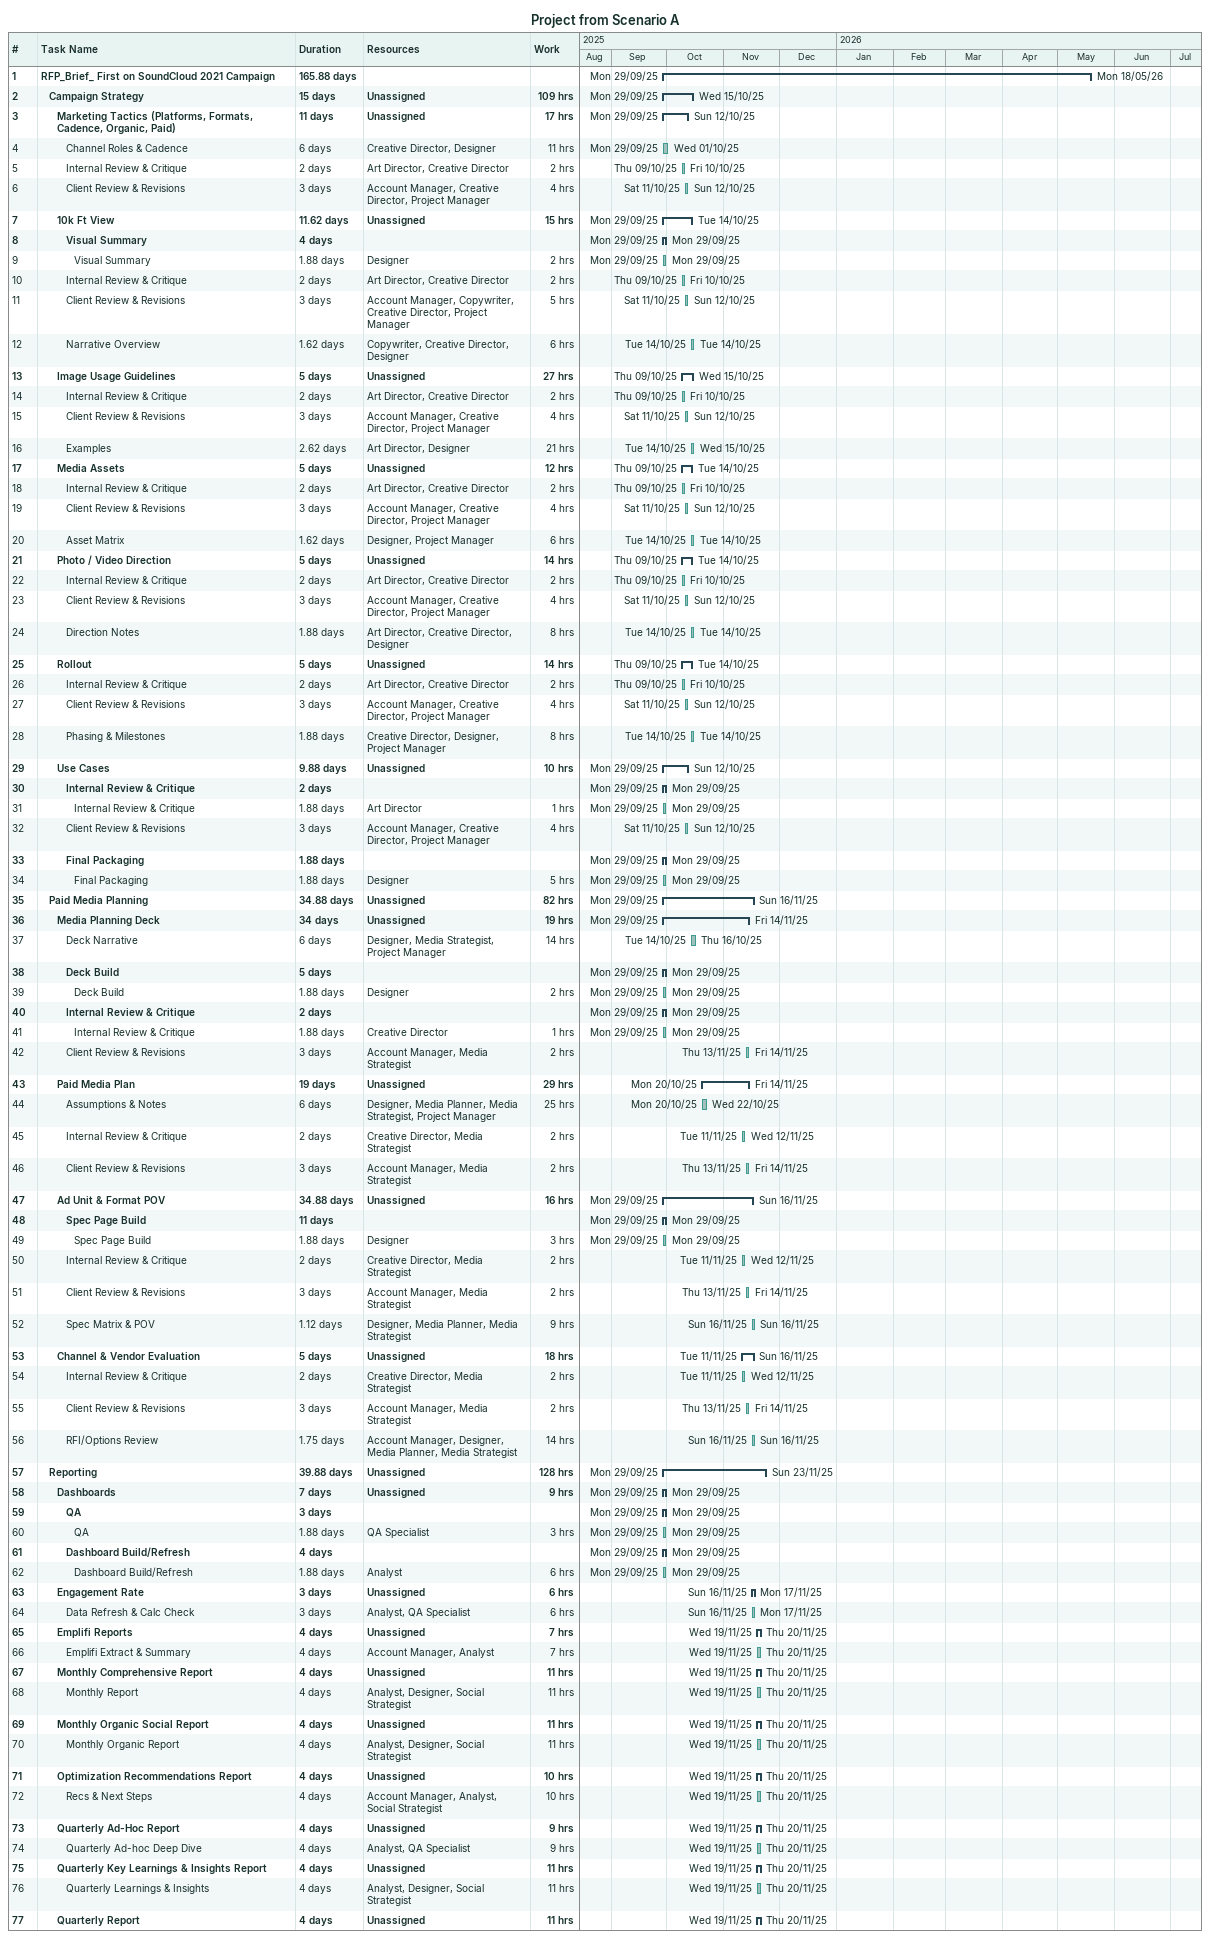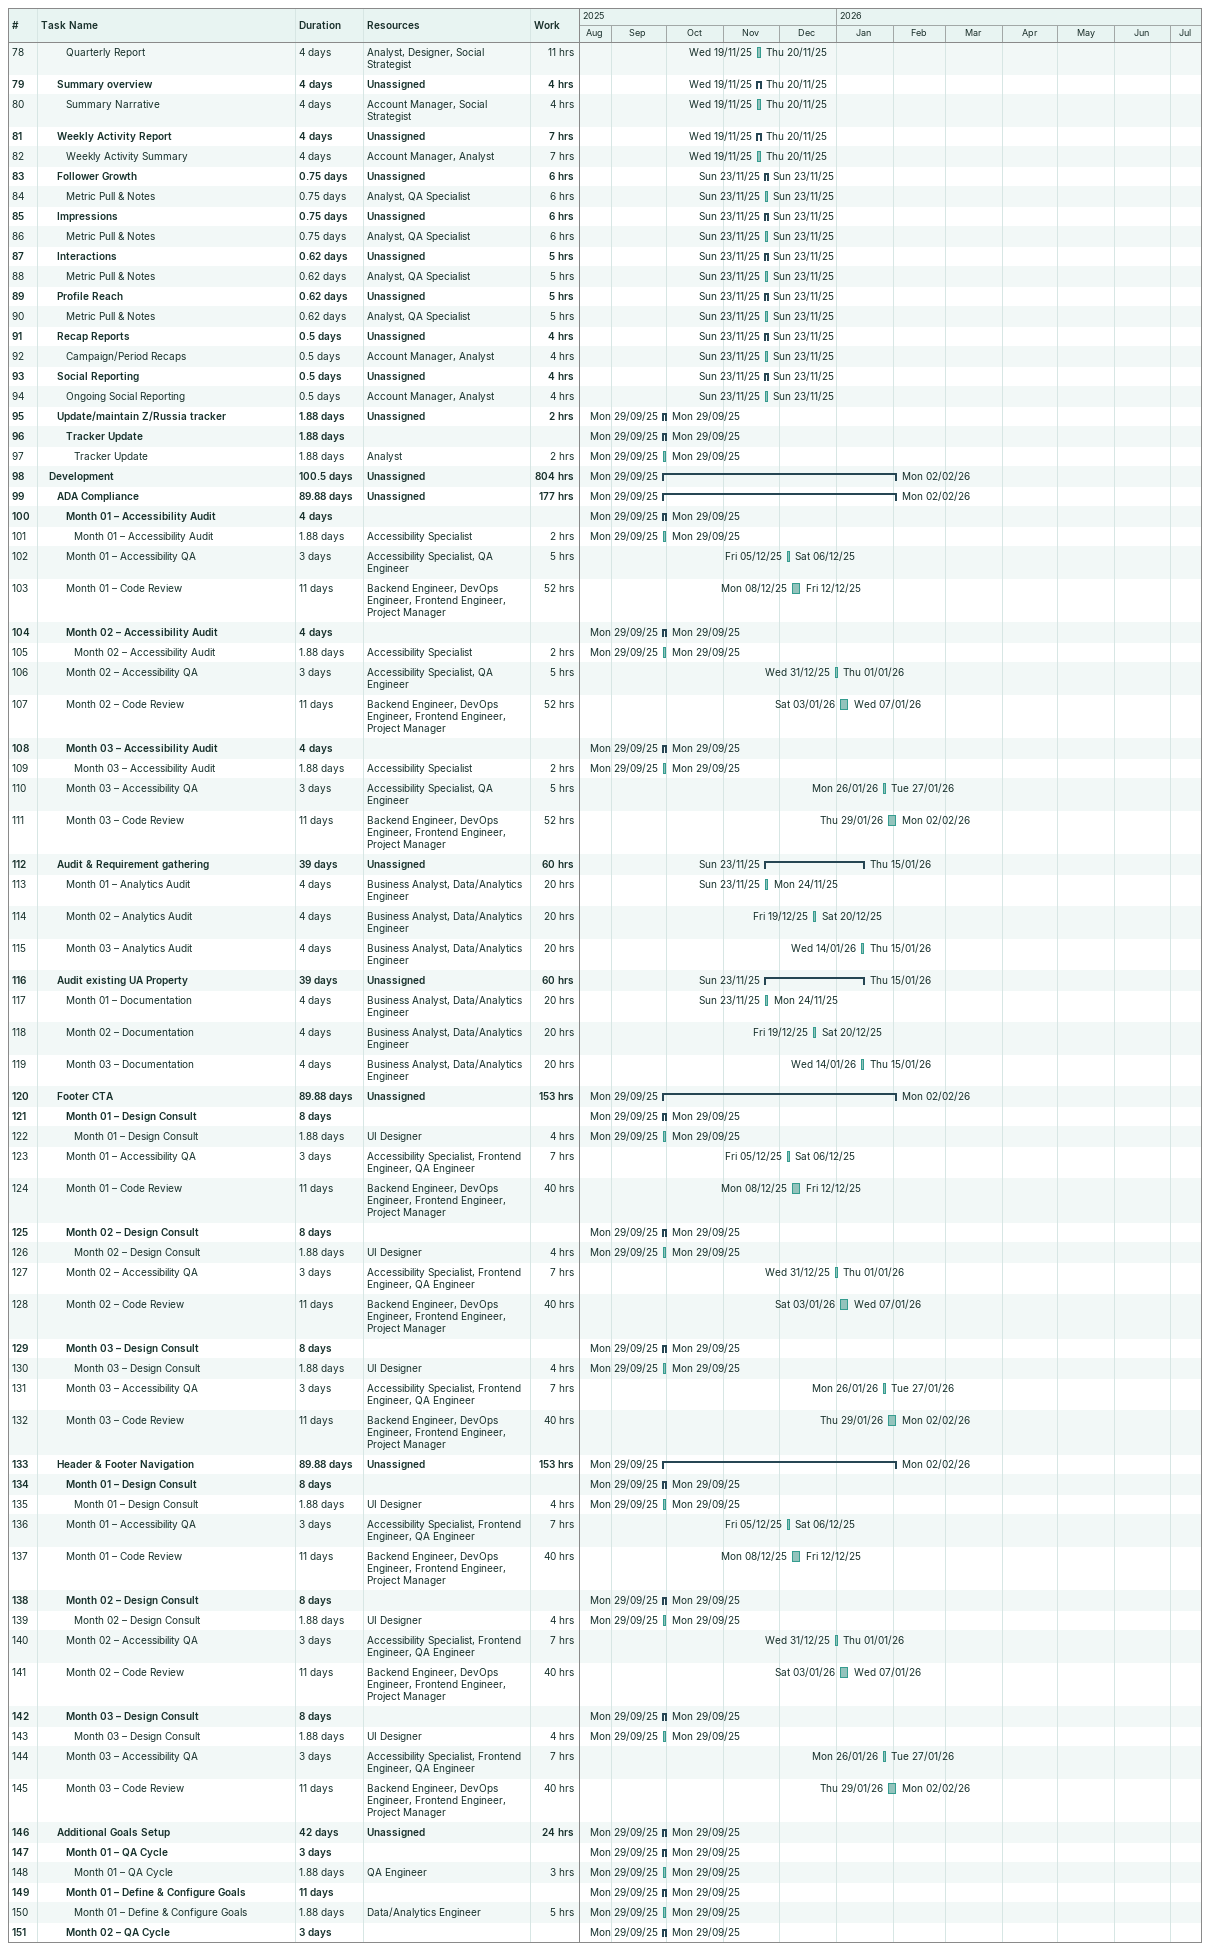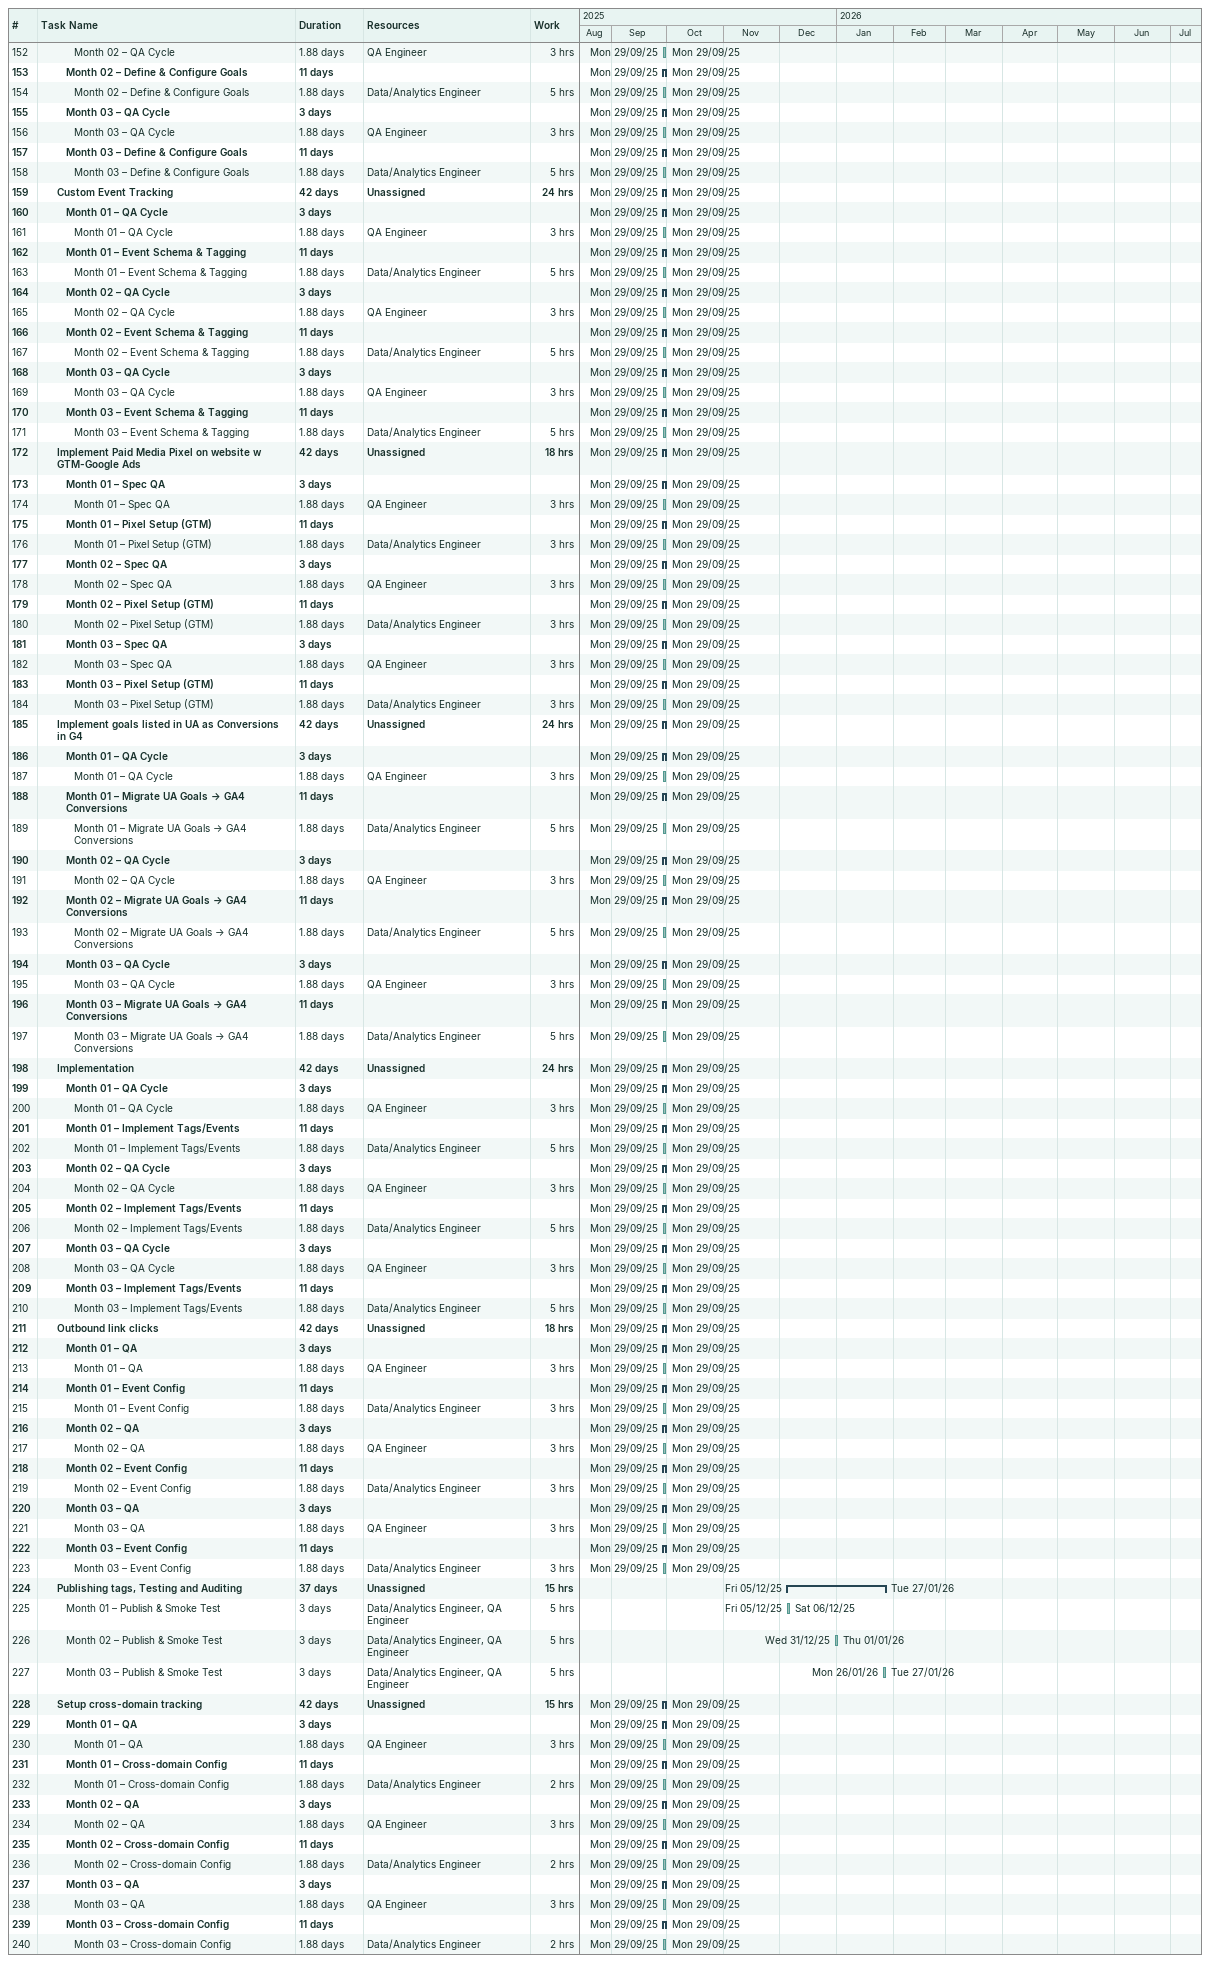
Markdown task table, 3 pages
Project from Scenario A

| ID | Level | Task | Duration | Start | Finish | Resources | Work (h) |
|---|---|---|---|---|---|---|---|
| 1 | 1 | **RFP_Brief_ First on SoundCloud 2021 Campaign** | 165.88d | 2025-09-29 | 2026-05-18 |  |  |
| 2 | 2 | **Campaign Strategy** | 15d | 2025-09-29 | 2025-10-15 | Unassigned | 109 |
| 3 | 3 | **Marketing Tactics (Platforms, Formats, Cadence, Organic, Paid)** | 11d | 2025-09-29 | 2025-10-12 | Unassigned | 17 |
| 4 | 4 | Channel Roles & Cadence | 6d | 2025-09-29 | 2025-10-01 | Creative Director, Designer | 11 |
| 5 | 4 | Internal Review & Critique | 2d | 2025-10-09 | 2025-10-10 | Art Director, Creative Director | 2 |
| 6 | 4 | Client Review & Revisions | 3d | 2025-10-11 | 2025-10-12 | Account Manager, Creative Director, Project Manager | 4 |
| 7 | 3 | **10k Ft View** | 11.62d | 2025-09-29 | 2025-10-14 | Unassigned | 15 |
| 8 | 4 | **Visual Summary** | 4d | 2025-09-29 | 2025-09-29 |  |  |
| 9 | 5 | Visual Summary | 1.88d | 2025-09-29 | 2025-09-29 | Designer | 2 |
| 10 | 4 | Internal Review & Critique | 2d | 2025-10-09 | 2025-10-10 | Art Director, Creative Director | 2 |
| 11 | 4 | Client Review & Revisions | 3d | 2025-10-11 | 2025-10-12 | Account Manager, Copywriter, Creative Director, Project Manager | 5 |
| 12 | 4 | Narrative Overview | 1.62d | 2025-10-14 | 2025-10-14 | Copywriter, Creative Director, Designer | 6 |
| 13 | 3 | **Image Usage Guidelines** | 5d | 2025-10-09 | 2025-10-15 | Unassigned | 27 |
| 14 | 4 | Internal Review & Critique | 2d | 2025-10-09 | 2025-10-10 | Art Director, Creative Director | 2 |
| 15 | 4 | Client Review & Revisions | 3d | 2025-10-11 | 2025-10-12 | Account Manager, Creative Director, Project Manager | 4 |
| 16 | 4 | Examples | 2.62d | 2025-10-14 | 2025-10-15 | Art Director, Designer | 21 |
| 17 | 3 | **Media Assets** | 5d | 2025-10-09 | 2025-10-14 | Unassigned | 12 |
| 18 | 4 | Internal Review & Critique | 2d | 2025-10-09 | 2025-10-10 | Art Director, Creative Director | 2 |
| 19 | 4 | Client Review & Revisions | 3d | 2025-10-11 | 2025-10-12 | Account Manager, Creative Director, Project Manager | 4 |
| 20 | 4 | Asset Matrix | 1.62d | 2025-10-14 | 2025-10-14 | Designer, Project Manager | 6 |
| 21 | 3 | **Photo / Video Direction** | 5d | 2025-10-09 | 2025-10-14 | Unassigned | 14 |
| 22 | 4 | Internal Review & Critique | 2d | 2025-10-09 | 2025-10-10 | Art Director, Creative Director | 2 |
| 23 | 4 | Client Review & Revisions | 3d | 2025-10-11 | 2025-10-12 | Account Manager, Creative Director, Project Manager | 4 |
| 24 | 4 | Direction Notes | 1.88d | 2025-10-14 | 2025-10-14 | Art Director, Creative Director, Designer | 8 |
| 25 | 3 | **Rollout** | 5d | 2025-10-09 | 2025-10-14 | Unassigned | 14 |
| 26 | 4 | Internal Review & Critique | 2d | 2025-10-09 | 2025-10-10 | Art Director, Creative Director | 2 |
| 27 | 4 | Client Review & Revisions | 3d | 2025-10-11 | 2025-10-12 | Account Manager, Creative Director, Project Manager | 4 |
| 28 | 4 | Phasing & Milestones | 1.88d | 2025-10-14 | 2025-10-14 | Creative Director, Designer, Project Manager | 8 |
| 29 | 3 | **Use Cases** | 9.88d | 2025-09-29 | 2025-10-12 | Unassigned | 10 |
| 30 | 4 | **Internal Review & Critique** | 2d | 2025-09-29 | 2025-09-29 |  |  |
| 31 | 5 | Internal Review & Critique | 1.88d | 2025-09-29 | 2025-09-29 | Art Director | 1 |
| 32 | 4 | Client Review & Revisions | 3d | 2025-10-11 | 2025-10-12 | Account Manager, Creative Director, Project Manager | 4 |
| 33 | 4 | **Final Packaging** | 1.88d | 2025-09-29 | 2025-09-29 |  |  |
| 34 | 5 | Final Packaging | 1.88d | 2025-09-29 | 2025-09-29 | Designer | 5 |
| 35 | 2 | **Paid Media Planning** | 34.88d | 2025-09-29 | 2025-11-16 | Unassigned | 82 |
| 36 | 3 | **Media Planning Deck** | 34d | 2025-09-29 | 2025-11-14 | Unassigned | 19 |
| 37 | 4 | Deck Narrative | 6d | 2025-10-14 | 2025-10-16 | Designer, Media Strategist, Project Manager | 14 |
| 38 | 4 | **Deck Build** | 5d | 2025-09-29 | 2025-09-29 |  |  |
| 39 | 5 | Deck Build | 1.88d | 2025-09-29 | 2025-09-29 | Designer | 2 |
| 40 | 4 | **Internal Review & Critique** | 2d | 2025-09-29 | 2025-09-29 |  |  |
| 41 | 5 | Internal Review & Critique | 1.88d | 2025-09-29 | 2025-09-29 | Creative Director | 1 |
| 42 | 4 | Client Review & Revisions | 3d | 2025-11-13 | 2025-11-14 | Account Manager, Media Strategist | 2 |
| 43 | 3 | **Paid Media Plan** | 19d | 2025-10-20 | 2025-11-14 | Unassigned | 29 |
| 44 | 4 | Assumptions & Notes | 6d | 2025-10-20 | 2025-10-22 | Designer, Media Planner, Media Strategist, Project Manager | 25 |
| 45 | 4 | Internal Review & Critique | 2d | 2025-11-11 | 2025-11-12 | Creative Director, Media Strategist | 2 |
| 46 | 4 | Client Review & Revisions | 3d | 2025-11-13 | 2025-11-14 | Account Manager, Media Strategist | 2 |
| 47 | 3 | **Ad Unit & Format POV** | 34.88d | 2025-09-29 | 2025-11-16 | Unassigned | 16 |
| 48 | 4 | **Spec Page Build** | 11d | 2025-09-29 | 2025-09-29 |  |  |
| 49 | 5 | Spec Page Build | 1.88d | 2025-09-29 | 2025-09-29 | Designer | 3 |
| 50 | 4 | Internal Review & Critique | 2d | 2025-11-11 | 2025-11-12 | Creative Director, Media Strategist | 2 |
| 51 | 4 | Client Review & Revisions | 3d | 2025-11-13 | 2025-11-14 | Account Manager, Media Strategist | 2 |
| 52 | 4 | Spec Matrix & POV | 1.12d | 2025-11-16 | 2025-11-16 | Designer, Media Planner, Media Strategist | 9 |
| 53 | 3 | **Channel & Vendor Evaluation** | 5d | 2025-11-11 | 2025-11-16 | Unassigned | 18 |
| 54 | 4 | Internal Review & Critique | 2d | 2025-11-11 | 2025-11-12 | Creative Director, Media Strategist | 2 |
| 55 | 4 | Client Review & Revisions | 3d | 2025-11-13 | 2025-11-14 | Account Manager, Media Strategist | 2 |
| 56 | 4 | RFI/Options Review | 1.75d | 2025-11-16 | 2025-11-16 | Account Manager, Designer, Media Planner, Media Strategist | 14 |
| 57 | 2 | **Reporting** | 39.88d | 2025-09-29 | 2025-11-23 | Unassigned | 128 |
| 58 | 3 | **Dashboards** | 7d | 2025-09-29 | 2025-09-29 | Unassigned | 9 |
| 59 | 4 | **QA** | 3d | 2025-09-29 | 2025-09-29 |  |  |
| 60 | 5 | QA | 1.88d | 2025-09-29 | 2025-09-29 | QA Specialist | 3 |
| 61 | 4 | **Dashboard Build/Refresh** | 4d | 2025-09-29 | 2025-09-29 |  |  |
| 62 | 5 | Dashboard Build/Refresh | 1.88d | 2025-09-29 | 2025-09-29 | Analyst | 6 |
| 63 | 3 | **Engagement Rate** | 3d | 2025-11-16 | 2025-11-17 | Unassigned | 6 |
| 64 | 4 | Data Refresh & Calc Check | 3d | 2025-11-16 | 2025-11-17 | Analyst, QA Specialist | 6 |
| 65 | 3 | **Emplifi Reports** | 4d | 2025-11-19 | 2025-11-20 | Unassigned | 7 |
| 66 | 4 | Emplifi Extract & Summary | 4d | 2025-11-19 | 2025-11-20 | Account Manager, Analyst | 7 |
| 67 | 3 | **Monthly Comprehensive Report** | 4d | 2025-11-19 | 2025-11-20 | Unassigned | 11 |
| 68 | 4 | Monthly Report | 4d | 2025-11-19 | 2025-11-20 | Analyst, Designer, Social Strategist | 11 |
| 69 | 3 | **Monthly Organic Social Report** | 4d | 2025-11-19 | 2025-11-20 | Unassigned | 11 |
| 70 | 4 | Monthly Organic Report | 4d | 2025-11-19 | 2025-11-20 | Analyst, Designer, Social Strategist | 11 |
| 71 | 3 | **Optimization Recommendations Report** | 4d | 2025-11-19 | 2025-11-20 | Unassigned | 10 |
| 72 | 4 | Recs & Next Steps | 4d | 2025-11-19 | 2025-11-20 | Account Manager, Analyst, Social Strategist | 10 |
| 73 | 3 | **Quarterly Ad-Hoc Report** | 4d | 2025-11-19 | 2025-11-20 | Unassigned | 9 |
| 74 | 4 | Quarterly Ad-hoc Deep Dive | 4d | 2025-11-19 | 2025-11-20 | Analyst, QA Specialist | 9 |
| 75 | 3 | **Quarterly Key Learnings & Insights Report** | 4d | 2025-11-19 | 2025-11-20 | Unassigned | 11 |
| 76 | 4 | Quarterly Learnings & Insights | 4d | 2025-11-19 | 2025-11-20 | Analyst, Designer, Social Strategist | 11 |
| 77 | 3 | **Quarterly Report** | 4d | 2025-11-19 | 2025-11-20 | Unassigned | 11 |
| 78 | 4 | Quarterly Report | 4d | 2025-11-19 | 2025-11-20 | Analyst, Designer, Social Strategist | 11 |
| 79 | 3 | **Summary overview** | 4d | 2025-11-19 | 2025-11-20 | Unassigned | 4 |
| 80 | 4 | Summary Narrative | 4d | 2025-11-19 | 2025-11-20 | Account Manager, Social Strategist | 4 |
| 81 | 3 | **Weekly Activity Report** | 4d | 2025-11-19 | 2025-11-20 | Unassigned | 7 |
| 82 | 4 | Weekly Activity Summary | 4d | 2025-11-19 | 2025-11-20 | Account Manager, Analyst | 7 |
| 83 | 3 | **Follower Growth** | 0.75d | 2025-11-23 | 2025-11-23 | Unassigned | 6 |
| 84 | 4 | Metric Pull & Notes | 0.75d | 2025-11-23 | 2025-11-23 | Analyst, QA Specialist | 6 |
| 85 | 3 | **Impressions** | 0.75d | 2025-11-23 | 2025-11-23 | Unassigned | 6 |
| 86 | 4 | Metric Pull & Notes | 0.75d | 2025-11-23 | 2025-11-23 | Analyst, QA Specialist | 6 |
| 87 | 3 | **Interactions** | 0.62d | 2025-11-23 | 2025-11-23 | Unassigned | 5 |
| 88 | 4 | Metric Pull & Notes | 0.62d | 2025-11-23 | 2025-11-23 | Analyst, QA Specialist | 5 |
| 89 | 3 | **Profile Reach** | 0.62d | 2025-11-23 | 2025-11-23 | Unassigned | 5 |
| 90 | 4 | Metric Pull & Notes | 0.62d | 2025-11-23 | 2025-11-23 | Analyst, QA Specialist | 5 |
| 91 | 3 | **Recap Reports** | 0.5d | 2025-11-23 | 2025-11-23 | Unassigned | 4 |
| 92 | 4 | Campaign/Period Recaps | 0.5d | 2025-11-23 | 2025-11-23 | Account Manager, Analyst | 4 |
| 93 | 3 | **Social Reporting** | 0.5d | 2025-11-23 | 2025-11-23 | Unassigned | 4 |
| 94 | 4 | Ongoing Social Reporting | 0.5d | 2025-11-23 | 2025-11-23 | Account Manager, Analyst | 4 |
| 95 | 3 | **Update/maintain Z/Russia tracker** | 1.88d | 2025-09-29 | 2025-09-29 | Unassigned | 2 |
| 96 | 4 | **Tracker Update** | 1.88d | 2025-09-29 | 2025-09-29 |  |  |
| 97 | 5 | Tracker Update | 1.88d | 2025-09-29 | 2025-09-29 | Analyst | 2 |
| 98 | 2 | **Development** | 100.5d | 2025-09-29 | 2026-02-02 | Unassigned | 804 |
| 99 | 3 | **ADA Compliance** | 89.88d | 2025-09-29 | 2026-02-02 | Unassigned | 177 |
| 100 | 4 | **Month 01 – Accessibility Audit** | 4d | 2025-09-29 | 2025-09-29 |  |  |
| 101 | 5 | Month 01 – Accessibility Audit | 1.88d | 2025-09-29 | 2025-09-29 | Accessibility Specialist | 2 |
| 102 | 4 | Month 01 – Accessibility QA | 3d | 2025-12-05 | 2025-12-06 | Accessibility Specialist, QA Engineer | 5 |
| 103 | 4 | Month 01 – Code Review | 11d | 2025-12-08 | 2025-12-12 | Backend Engineer, DevOps Engineer, Frontend Engineer, Project Manager | 52 |
| 104 | 4 | **Month 02 – Accessibility Audit** | 4d | 2025-09-29 | 2025-09-29 |  |  |
| 105 | 5 | Month 02 – Accessibility Audit | 1.88d | 2025-09-29 | 2025-09-29 | Accessibility Specialist | 2 |
| 106 | 4 | Month 02 – Accessibility QA | 3d | 2025-12-31 | 2026-01-01 | Accessibility Specialist, QA Engineer | 5 |
| 107 | 4 | Month 02 – Code Review | 11d | 2026-01-03 | 2026-01-07 | Backend Engineer, DevOps Engineer, Frontend Engineer, Project Manager | 52 |
| 108 | 4 | **Month 03 – Accessibility Audit** | 4d | 2025-09-29 | 2025-09-29 |  |  |
| 109 | 5 | Month 03 – Accessibility Audit | 1.88d | 2025-09-29 | 2025-09-29 | Accessibility Specialist | 2 |
| 110 | 4 | Month 03 – Accessibility QA | 3d | 2026-01-26 | 2026-01-27 | Accessibility Specialist, QA Engineer | 5 |
| 111 | 4 | Month 03 – Code Review | 11d | 2026-01-29 | 2026-02-02 | Backend Engineer, DevOps Engineer, Frontend Engineer, Project Manager | 52 |
| 112 | 3 | **Audit & Requirement gathering** | 39d | 2025-11-23 | 2026-01-15 | Unassigned | 60 |
| 113 | 4 | Month 01 – Analytics Audit | 4d | 2025-11-23 | 2025-11-24 | Business Analyst, Data/Analytics Engineer | 20 |
| 114 | 4 | Month 02 – Analytics Audit | 4d | 2025-12-19 | 2025-12-20 | Business Analyst, Data/Analytics Engineer | 20 |
| 115 | 4 | Month 03 – Analytics Audit | 4d | 2026-01-14 | 2026-01-15 | Business Analyst, Data/Analytics Engineer | 20 |
| 116 | 3 | **Audit existing UA Property** | 39d | 2025-11-23 | 2026-01-15 | Unassigned | 60 |
| 117 | 4 | Month 01 – Documentation | 4d | 2025-11-23 | 2025-11-24 | Business Analyst, Data/Analytics Engineer | 20 |
| 118 | 4 | Month 02 – Documentation | 4d | 2025-12-19 | 2025-12-20 | Business Analyst, Data/Analytics Engineer | 20 |
| 119 | 4 | Month 03 – Documentation | 4d | 2026-01-14 | 2026-01-15 | Business Analyst, Data/Analytics Engineer | 20 |
| 120 | 3 | **Footer CTA** | 89.88d | 2025-09-29 | 2026-02-02 | Unassigned | 153 |
| 121 | 4 | **Month 01 – Design Consult** | 8d | 2025-09-29 | 2025-09-29 |  |  |
| 122 | 5 | Month 01 – Design Consult | 1.88d | 2025-09-29 | 2025-09-29 | UI Designer | 4 |
| 123 | 4 | Month 01 – Accessibility QA | 3d | 2025-12-05 | 2025-12-06 | Accessibility Specialist, Frontend Engineer, QA Engineer | 7 |
| 124 | 4 | Month 01 – Code Review | 11d | 2025-12-08 | 2025-12-12 | Backend Engineer, DevOps Engineer, Frontend Engineer, Project Manager | 40 |
| 125 | 4 | **Month 02 – Design Consult** | 8d | 2025-09-29 | 2025-09-29 |  |  |
| 126 | 5 | Month 02 – Design Consult | 1.88d | 2025-09-29 | 2025-09-29 | UI Designer | 4 |
| 127 | 4 | Month 02 – Accessibility QA | 3d | 2025-12-31 | 2026-01-01 | Accessibility Specialist, Frontend Engineer, QA Engineer | 7 |
| 128 | 4 | Month 02 – Code Review | 11d | 2026-01-03 | 2026-01-07 | Backend Engineer, DevOps Engineer, Frontend Engineer, Project Manager | 40 |
| 129 | 4 | **Month 03 – Design Consult** | 8d | 2025-09-29 | 2025-09-29 |  |  |
| 130 | 5 | Month 03 – Design Consult | 1.88d | 2025-09-29 | 2025-09-29 | UI Designer | 4 |
| 131 | 4 | Month 03 – Accessibility QA | 3d | 2026-01-26 | 2026-01-27 | Accessibility Specialist, Frontend Engineer, QA Engineer | 7 |
| 132 | 4 | Month 03 – Code Review | 11d | 2026-01-29 | 2026-02-02 | Backend Engineer, DevOps Engineer, Frontend Engineer, Project Manager | 40 |
| 133 | 3 | **Header & Footer Navigation** | 89.88d | 2025-09-29 | 2026-02-02 | Unassigned | 153 |
| 134 | 4 | **Month 01 – Design Consult** | 8d | 2025-09-29 | 2025-09-29 |  |  |
| 135 | 5 | Month 01 – Design Consult | 1.88d | 2025-09-29 | 2025-09-29 | UI Designer | 4 |
| 136 | 4 | Month 01 – Accessibility QA | 3d | 2025-12-05 | 2025-12-06 | Accessibility Specialist, Frontend Engineer, QA Engineer | 7 |
| 137 | 4 | Month 01 – Code Review | 11d | 2025-12-08 | 2025-12-12 | Backend Engineer, DevOps Engineer, Frontend Engineer, Project Manager | 40 |
| 138 | 4 | **Month 02 – Design Consult** | 8d | 2025-09-29 | 2025-09-29 |  |  |
| 139 | 5 | Month 02 – Design Consult | 1.88d | 2025-09-29 | 2025-09-29 | UI Designer | 4 |
| 140 | 4 | Month 02 – Accessibility QA | 3d | 2025-12-31 | 2026-01-01 | Accessibility Specialist, Frontend Engineer, QA Engineer | 7 |
| 141 | 4 | Month 02 – Code Review | 11d | 2026-01-03 | 2026-01-07 | Backend Engineer, DevOps Engineer, Frontend Engineer, Project Manager | 40 |
| 142 | 4 | **Month 03 – Design Consult** | 8d | 2025-09-29 | 2025-09-29 |  |  |
| 143 | 5 | Month 03 – Design Consult | 1.88d | 2025-09-29 | 2025-09-29 | UI Designer | 4 |
| 144 | 4 | Month 03 – Accessibility QA | 3d | 2026-01-26 | 2026-01-27 | Accessibility Specialist, Frontend Engineer, QA Engineer | 7 |
| 145 | 4 | Month 03 – Code Review | 11d | 2026-01-29 | 2026-02-02 | Backend Engineer, DevOps Engineer, Frontend Engineer, Project Manager | 40 |
| 146 | 3 | **Additional Goals Setup** | 42d | 2025-09-29 | 2025-09-29 | Unassigned | 24 |
| 147 | 4 | **Month 01 – QA Cycle** | 3d | 2025-09-29 | 2025-09-29 |  |  |
| 148 | 5 | Month 01 – QA Cycle | 1.88d | 2025-09-29 | 2025-09-29 | QA Engineer | 3 |
| 149 | 4 | **Month 01 – Define & Configure Goals** | 11d | 2025-09-29 | 2025-09-29 |  |  |
| 150 | 5 | Month 01 – Define & Configure Goals | 1.88d | 2025-09-29 | 2025-09-29 | Data/Analytics Engineer | 5 |
| 151 | 4 | **Month 02 – QA Cycle** | 3d | 2025-09-29 | 2025-09-29 |  |  |
| 152 | 5 | Month 02 – QA Cycle | 1.88d | 2025-09-29 | 2025-09-29 | QA Engineer | 3 |
| 153 | 4 | **Month 02 – Define & Configure Goals** | 11d | 2025-09-29 | 2025-09-29 |  |  |
| 154 | 5 | Month 02 – Define & Configure Goals | 1.88d | 2025-09-29 | 2025-09-29 | Data/Analytics Engineer | 5 |
| 155 | 4 | **Month 03 – QA Cycle** | 3d | 2025-09-29 | 2025-09-29 |  |  |
| 156 | 5 | Month 03 – QA Cycle | 1.88d | 2025-09-29 | 2025-09-29 | QA Engineer | 3 |
| 157 | 4 | **Month 03 – Define & Configure Goals** | 11d | 2025-09-29 | 2025-09-29 |  |  |
| 158 | 5 | Month 03 – Define & Configure Goals | 1.88d | 2025-09-29 | 2025-09-29 | Data/Analytics Engineer | 5 |
| 159 | 3 | **Custom Event Tracking** | 42d | 2025-09-29 | 2025-09-29 | Unassigned | 24 |
| 160 | 4 | **Month 01 – QA Cycle** | 3d | 2025-09-29 | 2025-09-29 |  |  |
| 161 | 5 | Month 01 – QA Cycle | 1.88d | 2025-09-29 | 2025-09-29 | QA Engineer | 3 |
| 162 | 4 | **Month 01 – Event Schema & Tagging** | 11d | 2025-09-29 | 2025-09-29 |  |  |
| 163 | 5 | Month 01 – Event Schema & Tagging | 1.88d | 2025-09-29 | 2025-09-29 | Data/Analytics Engineer | 5 |
| 164 | 4 | **Month 02 – QA Cycle** | 3d | 2025-09-29 | 2025-09-29 |  |  |
| 165 | 5 | Month 02 – QA Cycle | 1.88d | 2025-09-29 | 2025-09-29 | QA Engineer | 3 |
| 166 | 4 | **Month 02 – Event Schema & Tagging** | 11d | 2025-09-29 | 2025-09-29 |  |  |
| 167 | 5 | Month 02 – Event Schema & Tagging | 1.88d | 2025-09-29 | 2025-09-29 | Data/Analytics Engineer | 5 |
| 168 | 4 | **Month 03 – QA Cycle** | 3d | 2025-09-29 | 2025-09-29 |  |  |
| 169 | 5 | Month 03 – QA Cycle | 1.88d | 2025-09-29 | 2025-09-29 | QA Engineer | 3 |
| 170 | 4 | **Month 03 – Event Schema & Tagging** | 11d | 2025-09-29 | 2025-09-29 |  |  |
| 171 | 5 | Month 03 – Event Schema & Tagging | 1.88d | 2025-09-29 | 2025-09-29 | Data/Analytics Engineer | 5 |
| 172 | 3 | **Implement Paid Media Pixel on website w GTM-Google Ads** | 42d | 2025-09-29 | 2025-09-29 | Unassigned | 18 |
| 173 | 4 | **Month 01 – Spec QA** | 3d | 2025-09-29 | 2025-09-29 |  |  |
| 174 | 5 | Month 01 – Spec QA | 1.88d | 2025-09-29 | 2025-09-29 | QA Engineer | 3 |
| 175 | 4 | **Month 01 – Pixel Setup (GTM)** | 11d | 2025-09-29 | 2025-09-29 |  |  |
| 176 | 5 | Month 01 – Pixel Setup (GTM) | 1.88d | 2025-09-29 | 2025-09-29 | Data/Analytics Engineer | 3 |
| 177 | 4 | **Month 02 – Spec QA** | 3d | 2025-09-29 | 2025-09-29 |  |  |
| 178 | 5 | Month 02 – Spec QA | 1.88d | 2025-09-29 | 2025-09-29 | QA Engineer | 3 |
| 179 | 4 | **Month 02 – Pixel Setup (GTM)** | 11d | 2025-09-29 | 2025-09-29 |  |  |
| 180 | 5 | Month 02 – Pixel Setup (GTM) | 1.88d | 2025-09-29 | 2025-09-29 | Data/Analytics Engineer | 3 |
| 181 | 4 | **Month 03 – Spec QA** | 3d | 2025-09-29 | 2025-09-29 |  |  |
| 182 | 5 | Month 03 – Spec QA | 1.88d | 2025-09-29 | 2025-09-29 | QA Engineer | 3 |
| 183 | 4 | **Month 03 – Pixel Setup (GTM)** | 11d | 2025-09-29 | 2025-09-29 |  |  |
| 184 | 5 | Month 03 – Pixel Setup (GTM) | 1.88d | 2025-09-29 | 2025-09-29 | Data/Analytics Engineer | 3 |
| 185 | 3 | **Implement goals listed in UA as Conversions in G4** | 42d | 2025-09-29 | 2025-09-29 | Unassigned | 24 |
| 186 | 4 | **Month 01 – QA Cycle** | 3d | 2025-09-29 | 2025-09-29 |  |  |
| 187 | 5 | Month 01 – QA Cycle | 1.88d | 2025-09-29 | 2025-09-29 | QA Engineer | 3 |
| 188 | 4 | **Month 01 – Migrate UA Goals → GA4 Conversions** | 11d | 2025-09-29 | 2025-09-29 |  |  |
| 189 | 5 | Month 01 – Migrate UA Goals → GA4 Conversions | 1.88d | 2025-09-29 | 2025-09-29 | Data/Analytics Engineer | 5 |
| 190 | 4 | **Month 02 – QA Cycle** | 3d | 2025-09-29 | 2025-09-29 |  |  |
| 191 | 5 | Month 02 – QA Cycle | 1.88d | 2025-09-29 | 2025-09-29 | QA Engineer | 3 |
| 192 | 4 | **Month 02 – Migrate UA Goals → GA4 Conversions** | 11d | 2025-09-29 | 2025-09-29 |  |  |
| 193 | 5 | Month 02 – Migrate UA Goals → GA4 Conversions | 1.88d | 2025-09-29 | 2025-09-29 | Data/Analytics Engineer | 5 |
| 194 | 4 | **Month 03 – QA Cycle** | 3d | 2025-09-29 | 2025-09-29 |  |  |
| 195 | 5 | Month 03 – QA Cycle | 1.88d | 2025-09-29 | 2025-09-29 | QA Engineer | 3 |
| 196 | 4 | **Month 03 – Migrate UA Goals → GA4 Conversions** | 11d | 2025-09-29 | 2025-09-29 |  |  |
| 197 | 5 | Month 03 – Migrate UA Goals → GA4 Conversions | 1.88d | 2025-09-29 | 2025-09-29 | Data/Analytics Engineer | 5 |
| 198 | 3 | **Implementation** | 42d | 2025-09-29 | 2025-09-29 | Unassigned | 24 |
| 199 | 4 | **Month 01 – QA Cycle** | 3d | 2025-09-29 | 2025-09-29 |  |  |
| 200 | 5 | Month 01 – QA Cycle | 1.88d | 2025-09-29 | 2025-09-29 | QA Engineer | 3 |
| 201 | 4 | **Month 01 – Implement Tags/Events** | 11d | 2025-09-29 | 2025-09-29 |  |  |
| 202 | 5 | Month 01 – Implement Tags/Events | 1.88d | 2025-09-29 | 2025-09-29 | Data/Analytics Engineer | 5 |
| 203 | 4 | **Month 02 – QA Cycle** | 3d | 2025-09-29 | 2025-09-29 |  |  |
| 204 | 5 | Month 02 – QA Cycle | 1.88d | 2025-09-29 | 2025-09-29 | QA Engineer | 3 |
| 205 | 4 | **Month 02 – Implement Tags/Events** | 11d | 2025-09-29 | 2025-09-29 |  |  |
| 206 | 5 | Month 02 – Implement Tags/Events | 1.88d | 2025-09-29 | 2025-09-29 | Data/Analytics Engineer | 5 |
| 207 | 4 | **Month 03 – QA Cycle** | 3d | 2025-09-29 | 2025-09-29 |  |  |
| 208 | 5 | Month 03 – QA Cycle | 1.88d | 2025-09-29 | 2025-09-29 | QA Engineer | 3 |
| 209 | 4 | **Month 03 – Implement Tags/Events** | 11d | 2025-09-29 | 2025-09-29 |  |  |
| 210 | 5 | Month 03 – Implement Tags/Events | 1.88d | 2025-09-29 | 2025-09-29 | Data/Analytics Engineer | 5 |
| 211 | 3 | **Outbound link clicks** | 42d | 2025-09-29 | 2025-09-29 | Unassigned | 18 |
| 212 | 4 | **Month 01 – QA** | 3d | 2025-09-29 | 2025-09-29 |  |  |
| 213 | 5 | Month 01 – QA | 1.88d | 2025-09-29 | 2025-09-29 | QA Engineer | 3 |
| 214 | 4 | **Month 01 – Event Config** | 11d | 2025-09-29 | 2025-09-29 |  |  |
| 215 | 5 | Month 01 – Event Config | 1.88d | 2025-09-29 | 2025-09-29 | Data/Analytics Engineer | 3 |
| 216 | 4 | **Month 02 – QA** | 3d | 2025-09-29 | 2025-09-29 |  |  |
| 217 | 5 | Month 02 – QA | 1.88d | 2025-09-29 | 2025-09-29 | QA Engineer | 3 |
| 218 | 4 | **Month 02 – Event Config** | 11d | 2025-09-29 | 2025-09-29 |  |  |
| 219 | 5 | Month 02 – Event Config | 1.88d | 2025-09-29 | 2025-09-29 | Data/Analytics Engineer | 3 |
| 220 | 4 | **Month 03 – QA** | 3d | 2025-09-29 | 2025-09-29 |  |  |
| 221 | 5 | Month 03 – QA | 1.88d | 2025-09-29 | 2025-09-29 | QA Engineer | 3 |
| 222 | 4 | **Month 03 – Event Config** | 11d | 2025-09-29 | 2025-09-29 |  |  |
| 223 | 5 | Month 03 – Event Config | 1.88d | 2025-09-29 | 2025-09-29 | Data/Analytics Engineer | 3 |
| 224 | 3 | **Publishing tags, Testing and Auditing** | 37d | 2025-12-05 | 2026-01-27 | Unassigned | 15 |
| 225 | 4 | Month 01 – Publish & Smoke Test | 3d | 2025-12-05 | 2025-12-06 | Data/Analytics Engineer, QA Engineer | 5 |
| 226 | 4 | Month 02 – Publish & Smoke Test | 3d | 2025-12-31 | 2026-01-01 | Data/Analytics Engineer, QA Engineer | 5 |
| 227 | 4 | Month 03 – Publish & Smoke Test | 3d | 2026-01-26 | 2026-01-27 | Data/Analytics Engineer, QA Engineer | 5 |
| 228 | 3 | **Setup cross-domain tracking** | 42d | 2025-09-29 | 2025-09-29 | Unassigned | 15 |
| 229 | 4 | **Month 01 – QA** | 3d | 2025-09-29 | 2025-09-29 |  |  |
| 230 | 5 | Month 01 – QA | 1.88d | 2025-09-29 | 2025-09-29 | QA Engineer | 3 |
| 231 | 4 | **Month 01 – Cross-domain Config** | 11d | 2025-09-29 | 2025-09-29 |  |  |
| 232 | 5 | Month 01 – Cross-domain Config | 1.88d | 2025-09-29 | 2025-09-29 | Data/Analytics Engineer | 2 |
| 233 | 4 | **Month 02 – QA** | 3d | 2025-09-29 | 2025-09-29 |  |  |
| 234 | 5 | Month 02 – QA | 1.88d | 2025-09-29 | 2025-09-29 | QA Engineer | 3 |
| 235 | 4 | **Month 02 – Cross-domain Config** | 11d | 2025-09-29 | 2025-09-29 |  |  |
| 236 | 5 | Month 02 – Cross-domain Config | 1.88d | 2025-09-29 | 2025-09-29 | Data/Analytics Engineer | 2 |
| 237 | 4 | **Month 03 – QA** | 3d | 2025-09-29 | 2025-09-29 |  |  |
| 238 | 5 | Month 03 – QA | 1.88d | 2025-09-29 | 2025-09-29 | QA Engineer | 3 |
| 239 | 4 | **Month 03 – Cross-domain Config** | 11d | 2025-09-29 | 2025-09-29 |  |  |
| 240 | 5 | Month 03 – Cross-domain Config | 1.88d | 2025-09-29 | 2025-09-29 | Data/Analytics Engineer | 2 |
